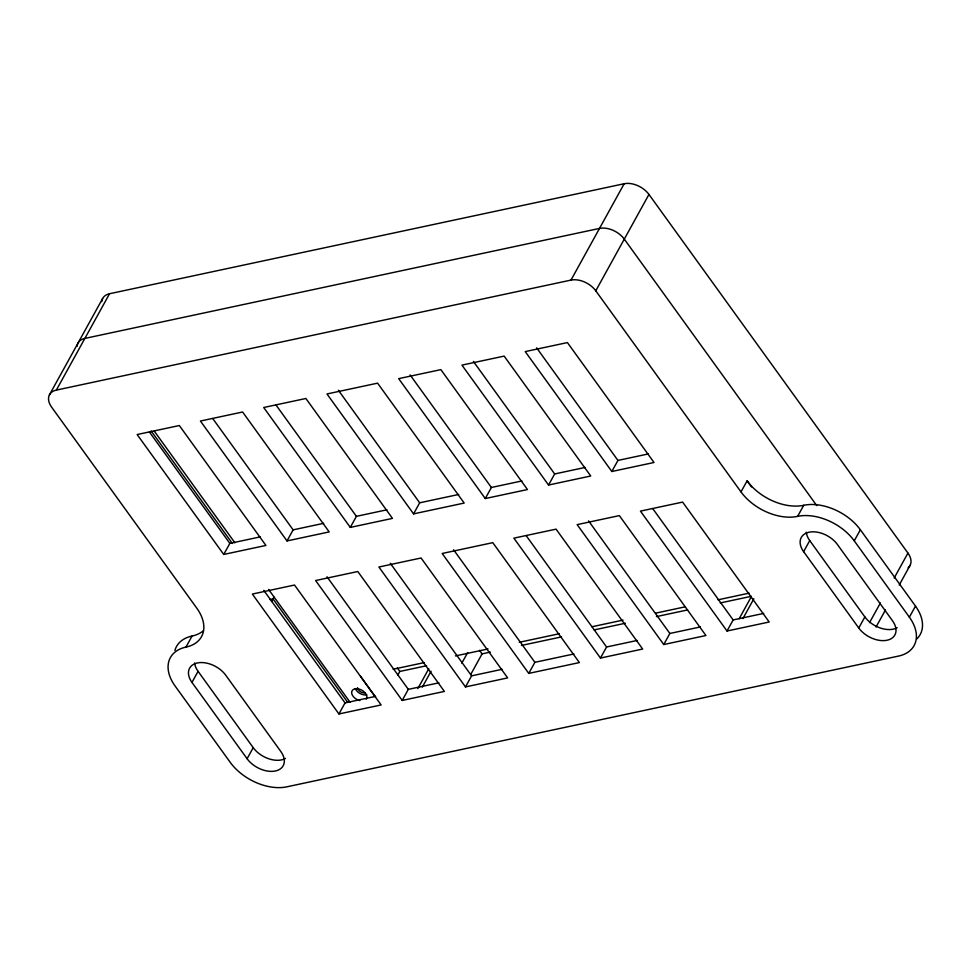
<?xml version="1.0" encoding="UTF-8"?>
<svg xmlns="http://www.w3.org/2000/svg" width="971" height="971" viewBox="0 0 971 971"><rect width="100%" height="100%" fill="white"/><g stroke="black" fill="none" stroke-linecap="round" stroke-linejoin="round"><path stroke-width="1.46" d="M49.424 394.881L102.623 298.522M909.378 617.18L854.249 540.835A43.913 28.11 28.9 0 0 797.616 516.366A43.913 28.11 28.9 0 1 740.994 491.896L747.112 480.827A43.913 28.11 28.9 0 0 803.733 505.296A43.913 28.11 28.9 0 1 860.367 529.765L915.495 606.11L909.378 617.18A43.913 28.11 28.9 0 1 898.515 656.08L286.846 786.826A43.913 28.11 28.9 0 1 230.224 762.344L175.096 686.012A43.913 28.11 28.9 0 1 185.959 647.111A43.913 28.11 28.9 0 0 196.822 608.21L51.597 407.116A19.214 12.295 28.9 0 1 56.342 390.099L109.541 293.74L624.183 183.737A19.214 12.295 28.9 0 1 648.956 194.443L907.946 553.069A19.214 12.295 28.9 0 1 908.079 567.829M223.731 554.453L265.92 545.435L179.332 425.529L137.142 434.547L223.731 554.453L229.848 543.384L260.398 536.854M185.959 647.111L192.064 636.041A43.913 28.11 28.9 0 0 203.242 630.859M191.967 682.407A21.957 14.055 28.9 0 1 197.392 662.95A21.957 14.055 28.9 0 1 225.709 675.185L280.837 751.53A21.957 14.055 28.9 0 1 275.412 770.974A21.957 14.055 28.9 0 1 247.095 758.739L191.967 682.407L198.072 671.325A21.957 14.055 28.9 0 1 194.613 662.926M287.015 540.932L329.193 531.914L242.604 412.007L200.414 421.026L287.015 540.932L293.121 529.85L323.671 523.32M271.552 601.559L273.009 598.913A19.214 11.883 77.9 0 0 273.858 597.116M350.288 527.411L392.466 518.393L305.877 398.486L263.699 407.504L350.288 527.411L356.406 516.329L386.944 509.799M247.095 758.739L253.213 747.67L198.072 671.325M413.561 513.877L464.187 503.063L377.585 383.157L326.972 393.971L413.561 513.877L419.678 502.808L458.725 494.457M56.342 390.099L570.984 280.097L624.183 183.737M338.928 713.964L381.118 704.946L294.516 585.04L252.339 594.058L338.928 713.964L345.045 702.895L375.595 696.365M740.994 491.896L595.769 290.802L648.956 194.443M485.282 498.548L527.459 489.542L440.87 369.635L398.68 378.641L485.282 498.548L491.387 487.478L521.937 480.948M397.661 675.403L399.846 671.447L426.548 665.742M402.212 700.443L444.39 691.425L357.801 571.518L315.611 580.537L402.212 700.443L408.318 689.361L438.868 682.831M417.833 688.585L428.806 668.703M422.3 687.14L431.075 671.228M548.554 485.027L590.732 476.008L504.143 356.102L461.953 365.12L548.554 485.027L554.672 473.957L585.21 467.427M461.82 663.181L467.67 652.585M470.692 674.542L482.102 653.859L479.528 650.303M465.485 686.922L507.663 677.904L421.074 557.997L378.884 567.015L465.485 686.922L471.603 675.84L502.141 669.31M611.827 471.505L654.017 462.487L567.416 342.581L525.238 351.599L611.827 471.505L617.944 460.424L648.494 453.894M528.758 673.389L579.384 662.574L492.783 542.668L442.169 553.482L528.758 673.389L534.875 662.319L573.922 653.968M600.466 658.059L642.656 649.041L556.067 529.146L513.877 538.152L600.466 658.059L606.584 646.989L637.134 640.459M663.751 644.538L705.929 635.52L619.34 515.613L577.15 524.631L663.751 644.538L669.856 633.468L700.407 626.938M727.024 631.016L769.202 621.998L682.613 502.092L640.435 511.11L727.024 631.016L733.141 619.935L763.679 613.405M739.162 618.733L750.862 597.529M797.616 516.366L803.733 505.296M742.9 618.612L753.872 598.731M803.624 551.662A21.957 14.055 28.9 0 1 809.061 532.217A21.957 14.055 28.9 0 1 837.378 544.452L892.507 620.785A21.957 14.055 28.9 0 1 887.069 640.241A21.957 14.055 28.9 0 1 858.765 627.994L803.624 551.662L809.741 540.58A21.957 14.055 28.9 0 1 806.282 532.181M854.249 540.835L860.367 529.765M858.765 627.994L864.87 616.925L809.741 540.58M869.555 622.629L880.394 602.979M894.17 578.036L907.946 553.069M876.048 626.999L885.455 609.97A19.214 12.295 28.9 0 1 884.581 611.329M899.231 585.015L910.118 565.304M270.059 599.544L273.009 598.913L347.727 702.385M393.121 669.25L424.278 662.598M455.423 655.935L488.049 648.968M519.206 642.304L559.247 633.747M591.885 626.768L623.03 620.117M655.656 613.138L685.32 606.802M717.957 599.823L749.102 593.16M481.422 654.005L490.331 652.099M521.476 645.448L561.517 636.891M594.155 629.912L625.3 623.248M656.445 616.597L687.602 609.934M720.227 602.967L751.372 596.303M816.769 505.624L624.292 239.121A19.214 12.295 28.9 0 0 599.52 228.416L84.878 338.418A19.214 12.295 28.9 0 0 77.085 346.344M747.112 480.827L751.518 486.932M536.647 347.861L617.944 460.424M652.73 508.598L733.141 619.935M473.375 361.382L554.672 473.957M588.572 520.893L669.856 633.468M410.102 374.915L491.387 487.478M526.173 535.652L606.584 646.989M338.381 390.245L419.678 502.808M453.578 549.756L534.875 662.319M275.995 404.992L356.406 516.329M390.306 563.277L471.603 675.84M397.297 667.902L399.846 671.447M212.722 418.513L293.121 529.85M327.033 576.798L408.318 689.361M360.496 676.229L375.474 696.96M154.268 431.124L234.909 542.801M268.591 589.433L350.13 702.336M151.173 431.015L232.409 543.505M149.437 432.034L229.848 543.384M263.76 590.332L345.045 702.895M366.832 694.811A8.229 5.268 28.9 0 1 355.313 688.633M359.828 700.601A8.229 5.268 28.9 0 1 351.672 691.995A8.229 5.268 28.9 0 1 361.37 689.92A8.229 5.268 28.9 0 1 366.164 699.241M365.399 692.833A5.486 3.508 28.9 0 1 357.462 687.674M101.749 301.665A19.214 12.295 28.9 0 1 109.541 293.74M174.914 650.412A43.913 28.11 28.9 0 1 192.064 636.041M897.168 627.691A21.957 14.055 28.9 0 1 864.87 616.925M285.498 758.424A21.957 14.055 28.9 0 1 253.213 747.67M570.984 280.097A19.214 12.295 28.9 0 1 595.769 290.802M915.495 606.11A43.913 28.11 28.9 0 1 916.745 638.991"/></g></svg>
